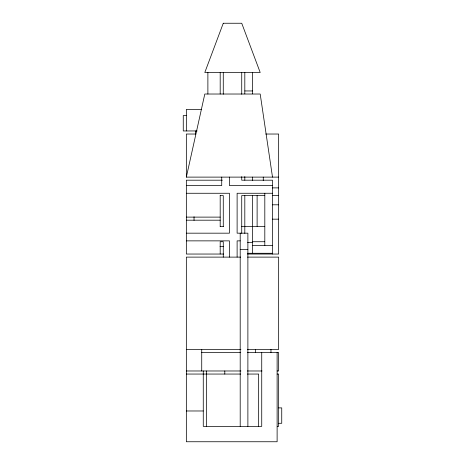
<?xml version="1.0" encoding="UTF-8"?>
<svg xmlns="http://www.w3.org/2000/svg" width="465" height="465" viewBox="0 0 465 465"><rect width="100%" height="100%" fill="white"/><g stroke="black" fill="none" stroke-linecap="round" stroke-linejoin="round"><path stroke-width="0.7" d="M278.657 177.113L186.343 177.113L204.803 94.023L260.197 94.023L272.502 177.113M244.811 90.948L252.501 90.948M201.467 109.415L186.343 109.415L186.343 130.95M186.343 115.564L183.262 115.564L183.262 130.95L197.143 130.95M195.707 134.03L186.343 134.03L186.343 177.113M265.736 134.03L278.657 134.03L278.657 254.041L247.479 254.041M222.363 180.188L186.343 180.188L186.343 254.041L223.648 254.041M186.343 185.57L221.729 185.57L221.729 177.113M272.502 185.57L229.425 185.57L229.425 177.113M272.298 187.883L278.657 187.883M186.343 193.266L229.425 193.266L229.425 233.174L186.343 233.174M272.502 193.266L237.115 193.266L237.115 233.174L247.886 233.174L247.886 426.364M220.189 195.573L223.27 195.573L223.27 226.705M264.812 195.573L241.73 195.573L241.73 233.337M272.362 195.573L278.657 195.573M272.362 204.803L278.657 204.803M186.343 217.114L220.189 217.114M272.362 219.166L278.657 219.166M186.343 220.189L220.189 220.189M220.189 226.345L223.27 226.345M241.73 226.345L244.532 226.345M244.811 226.345L264.812 226.345M186.343 240.864L229.425 240.864L229.425 257.116M240.196 240.864L237.115 240.864L237.115 257.116M252.466 241.73L264.632 241.73M247.607 242.503L252.501 242.503M252.501 245.578L272.502 245.578M220.032 246.345L223.648 246.345M240.196 249.426L247.886 249.426M247.456 253.274L272.502 253.274M240.696 257.116L186.343 257.116L186.343 441.75L277.117 441.75L277.117 352.511M247.525 257.116L278.657 257.116L278.657 349.436L247.45 349.436M186.343 349.436L240.917 349.436M201.49 352.511L240.765 352.511M247.275 352.511L278.657 352.511L278.657 370.977L277.117 370.977M186.343 370.977L240.963 370.977M247.275 370.977L261.987 370.977M186.343 374.052L240.742 374.052M247.293 374.052L258.656 374.052L258.656 426.364M277.117 374.052L278.657 374.052L278.657 426.364L277.25 426.364M278.657 407.898L281.738 407.898L281.738 423.29L278.657 423.29M186.343 410.979L203.269 410.979M272.502 254.041L272.502 180.188L241.73 180.188L241.73 176.688M270.967 349.436L270.967 352.511M264.812 193.266L264.812 245.578M263.271 177.113L263.271 180.658M261.731 352.511L261.731 426.364L203.269 426.364L203.269 370.977M257.116 195.573L257.116 226.345M255.581 349.436L255.581 352.511M252.501 72.488L252.501 93.825M252.501 177.084L252.501 180.682M252.501 195.573L252.501 253.274M244.811 72.488L244.811 93.849M244.811 176.607L244.811 180.188M244.811 195.573L244.811 233.372M241.73 72.488L241.73 94.209M240.196 233.174L240.196 426.364M224.804 370.977L224.804 374.052M223.27 72.488L223.27 94.209M223.27 257.116L223.27 241.73L220.189 241.73L220.189 254.041M220.189 72.488L220.189 94.023M220.189 195.393L220.189 226.612M207.884 72.488L207.884 94.023M206.344 370.977L206.344 426.364M201.729 349.436L201.729 370.977M195.573 130.95L195.573 134.03M194.033 216.754L194.033 220.364M223.27 23.25L204.803 72.488L260.197 72.488L241.73 23.25L223.27 23.25"/></g></svg>
